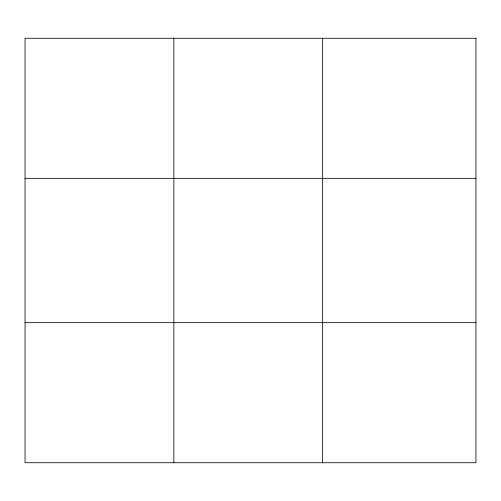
<?xml version="1.0" encoding="UTF-8"?>
<svg xmlns="http://www.w3.org/2000/svg" width="501" height="501" viewBox="0 0 501 501"><rect width="100%" height="100%" fill="white"/><g stroke="black" fill="none" stroke-linecap="round" stroke-linejoin="round"><path stroke-width="0.75" d="M173.847 462.742L173.847 38.258M322.644 462.742L322.644 38.258M25.05 178.337L475.95 178.337M25.05 322.663L475.95 322.663M475.95 38.258L475.95 462.742L25.05 462.742L25.05 38.258L475.95 38.258"/></g></svg>
